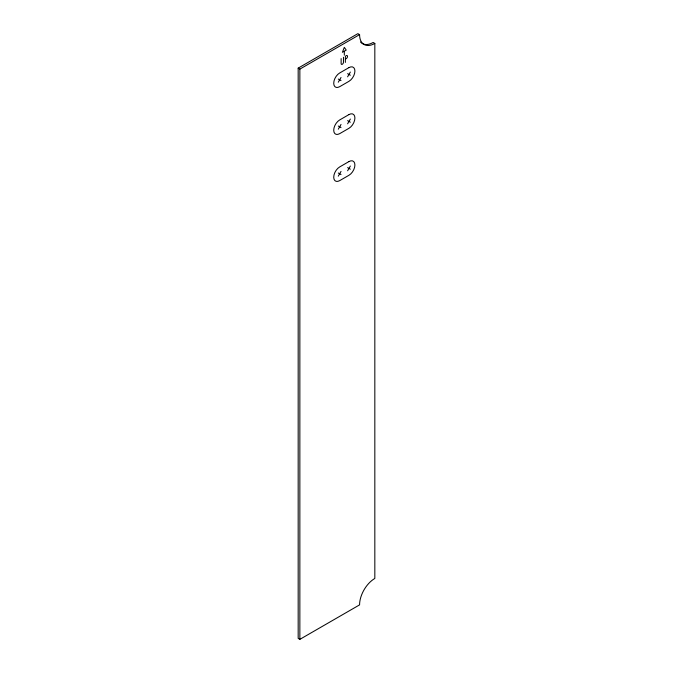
<?xml version="1.0" encoding="UTF-8"?>
<svg xmlns="http://www.w3.org/2000/svg" width="673" height="673" viewBox="0 0 673 673"><rect width="100%" height="100%" fill="white"/><g stroke="black" fill="none" stroke-linecap="round" stroke-linejoin="round"><path stroke-width="1.01" d="M338.283 82.207L341.026 77.462M347.605 76.823L350.347 72.078M338.283 129.191L341.026 124.446M347.605 123.807L350.347 119.062M338.283 176.166L341.026 171.422M347.605 170.782L350.347 166.038M298.173 68.124L357.876 33.65L359.575 34.626A21.578 12.459 -60 0 0 374.827 43.434L374.827 578.452A21.578 12.459 -60 0 0 359.575 604.876L299.864 639.35L298.173 638.374L298.173 68.124L299.864 69.1L359.575 34.626M344.181 51.274L342.397 52.301L344.315 47.354L346.233 50.088L344.315 51.19L344.315 55.186M345.493 59.089L346.191 58.686A1.851 1.068 -60 0 0 347.504 56.414A1.851 1.068 -60 0 0 346.191 55.666L345.998 55.775A0.9 0.522 -60 0 0 345.358 56.877L345.358 62.412M374.827 43.434L373.136 42.458A21.578 12.459 -60 0 1 360.509 42.02M347.605 73.66L350.347 75.241M338.283 79.044L341.026 80.625M347.605 120.644L350.347 122.225M338.283 126.028L341.026 127.609M347.605 167.619L350.347 169.201M338.283 173.003L341.026 174.585M343.474 57.23L343.474 62.21A1.657 0.959 -60 0 1 342.305 64.246A1.657 0.959 -60 0 1 341.127 63.565L341.127 58.585M299.864 69.1L299.864 639.35M348.976 67.603L339.655 72.987A8.387 4.846 -60 0 0 333.724 83.259A8.387 4.846 -60 0 0 339.655 86.691L348.976 81.307A8.387 4.846 -60 0 0 354.907 71.027A8.387 4.846 -60 0 0 348.976 67.603M348.976 114.578L339.655 119.962A8.387 4.846 -60 0 0 333.724 130.242A8.387 4.846 -60 0 0 339.655 133.666L348.976 128.282A8.387 4.846 -60 0 0 354.907 118.011A8.387 4.846 -60 0 0 348.976 114.578M348.976 161.562L339.655 166.946A8.387 4.846 -60 0 0 333.724 177.218A8.387 4.846 -60 0 0 339.655 180.65L348.976 175.266A8.387 4.846 -60 0 0 354.907 164.986A8.387 4.846 -60 0 0 348.976 161.562"/></g></svg>
